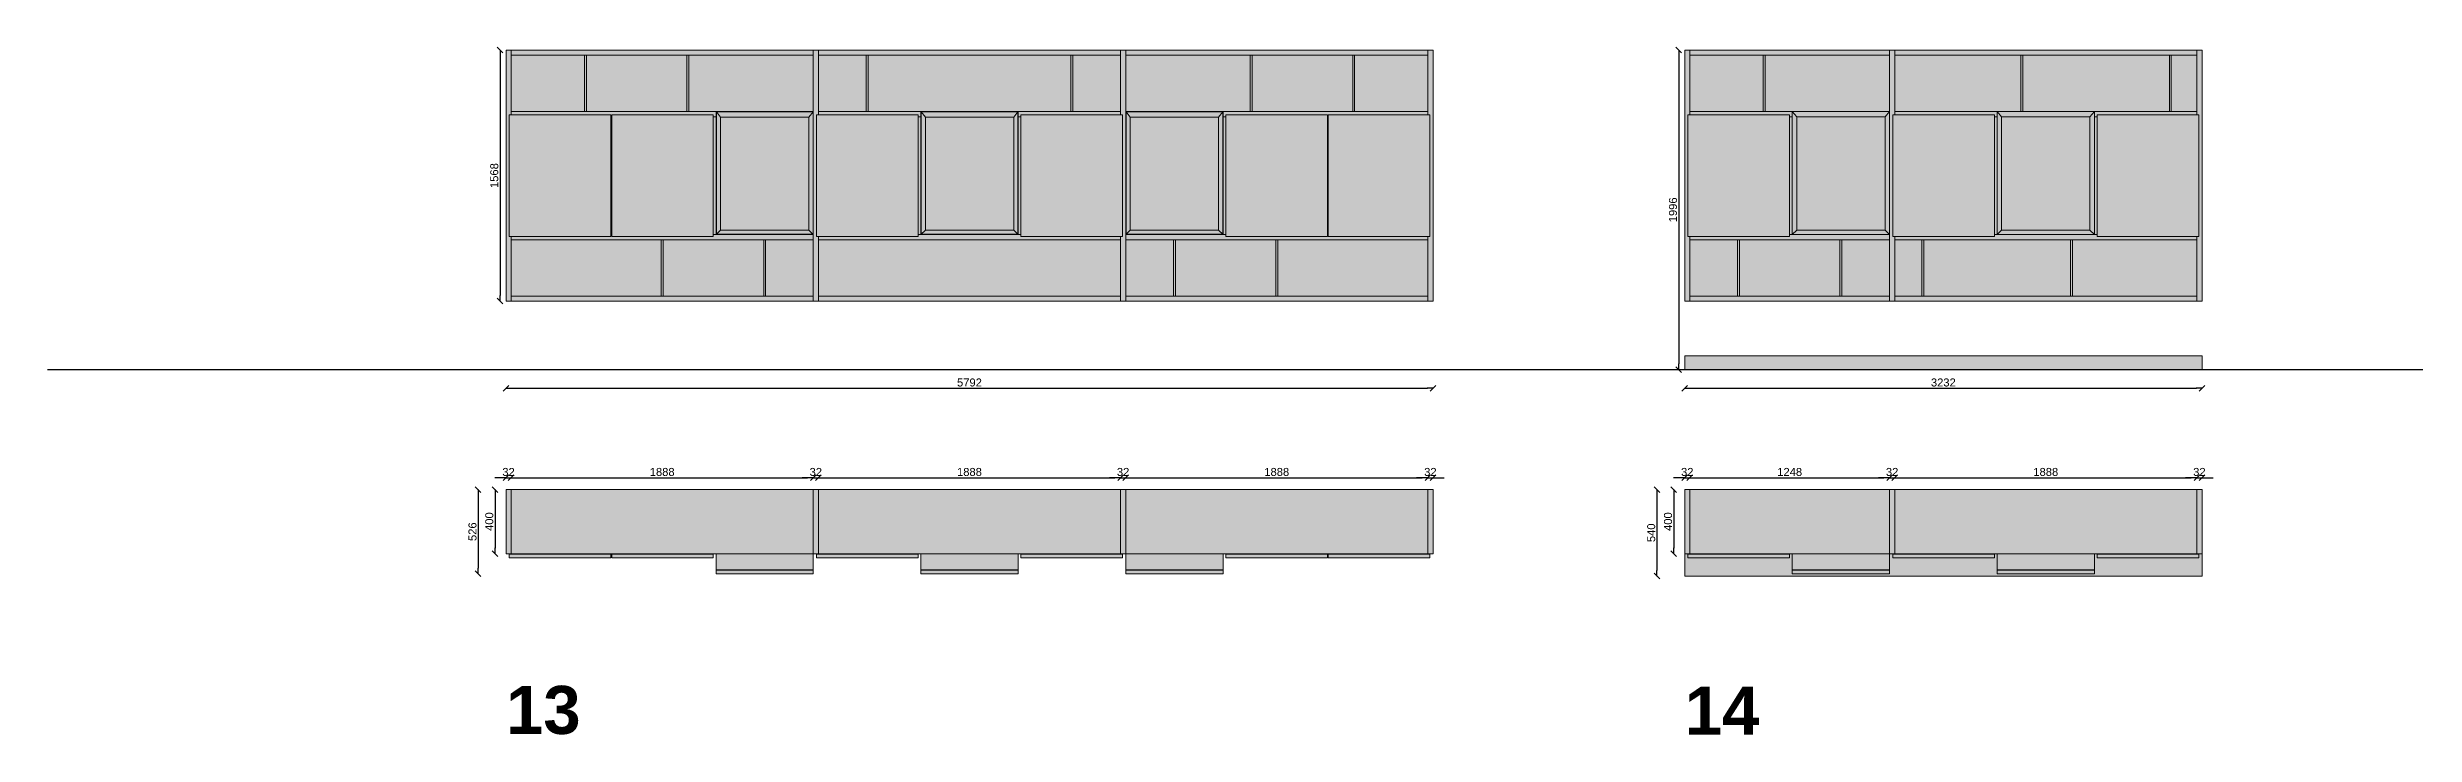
# Model space of a CAD drawing. Header units: inches. Extents: x -2150 to 187520, y -61540 to -22885.
# Drawn here: x -2150 to 12642, y -50760 to -46466 of the extents above; entities that cross this region are included whole.
import ezdxf

# ---------------------------------------------------------------- set-up
doc = ezdxf.new("R2010")
doc.units = ezdxf.units.IN
doc.header["$MEASUREMENT"] = 0
doc.layers.add('Linee arredi', color=3, linetype='Continuous', lineweight=20)
doc.layers.add('Retino arredi', color=7, linetype='Continuous', lineweight=0)
doc.layers.add('Quote', color=5, linetype='Continuous')
doc.styles.add('Arial', font='Arial.ttf')
doc.styles.add('Arial (bold)', font='Arial Bold.ttf')
doc.dimstyles.new('M&C_quote arredo', dxfattribs={"dimtxt": 50, "dimasz": 35.34668, "dimexe": 0, "dimexo": 0, "dimgap": 10, "dimtad": 1, "dimdec": 0, "dimtxsty": 'Arial', "dimblk": 'VW_SLASH', "dimcen": 0, "dimse1": 1, "dimse2": 1, "dimazin": 0, "dimtfac": 1, "dimtdec": 0, "dimtix": 1, "dimtmove": 0, "dimatfit": 0, "dimldrblk": 'VW_SLASH', "dimfxl": 0, "dimfxlon": 1, "dimfrac": 2, "dimtolj": 1, "dimarcsym": 0})

# ---------------------------------------------------------------- blocks, each defined once
blk = doc.blocks.new('VW_SLASH')
at = {"color": 0, "linetype": 'ByBlock', "lineweight": -2, "transparency": 16777216}
blk.add_line((0, 0), (-1, 0), dxfattribs=at)
at = {"color": 0, "linetype": 'Continuous', "lineweight": -2, "transparency": 16777216, "flags": 128}
blk.add_lwpolyline([(0.5, 0.5), (-0.5, -0.5)], dxfattribs=at)
blk = doc.blocks.new('*D72')
at = {"layer": 'Defpoints', "color": 0, "transparency": 16777216}
for p in [(716, -49229), (648, -49629), (716, -49629)]:
    blk.add_point(p, dxfattribs=at)
at = {"layer": 'Quote', "color": 0, "lineweight": -2, "transparency": 16777216}
blk.add_line((648, -49265), (648, -49594), dxfattribs=at)
at = {"layer": 'Quote', "color": 0, "lineweight": -2, "transparency": 16777216, "xscale": 35.3466796875, "yscale": 35.3466796875, "zscale": 35.3466796875}
for p, rotation in [((648, -49229), 90), ((648, -49629), 270)]:
    blk.add_blockref('VW_SLASH', p, dxfattribs=dict(at, rotation=rotation))
at = {"layer": 'Quote', "color": 0, "transparency": 16777216, "insert": (612, -49429), "char_height": 50, "attachment_point": 5, "rotation": 90, "style": 'Arial'}
blk.add_mtext('\\A1;400', dxfattribs=at)
blk = doc.blocks.new('*D73')
at = {"layer": 'Defpoints', "color": 0, "transparency": 16777216}
for p in [(716, -49229), (542, -49755), (2028, -49755)]:
    blk.add_point(p, dxfattribs=at)
at = {"layer": 'Quote', "color": 0, "lineweight": -2, "transparency": 16777216}
blk.add_line((542, -49265), (542, -49720), dxfattribs=at)
at = {"layer": 'Quote', "color": 0, "lineweight": -2, "transparency": 16777216, "xscale": 35.3466796875, "yscale": 35.3466796875, "zscale": 35.3466796875}
for p, rotation in [((542, -49229), 90), ((542, -49755), 270)]:
    blk.add_blockref('VW_SLASH', p, dxfattribs=dict(at, rotation=rotation))
at = {"layer": 'Quote', "color": 0, "transparency": 16777216, "insert": (507, -49492), "char_height": 50, "attachment_point": 5, "rotation": 90, "style": 'Arial'}
blk.add_mtext('\\A1;526', dxfattribs=at)
blk = doc.blocks.new('*D74')
at = {"layer": 'Defpoints', "color": 0, "transparency": 16777216}
for p in [(716, -49229), (748, -49155), (748, -49229)]:
    blk.add_point(p, dxfattribs=at)
at = {"layer": 'Quote', "color": 0, "lineweight": -2, "transparency": 16777216}
for p, q in [((681, -49155), (646, -49155)), ((716, -49155), (748, -49155)), ((784, -49155), (819, -49155))]:
    blk.add_line(p, q, dxfattribs=at)
at = {"layer": 'Quote', "color": 0, "lineweight": -2, "transparency": 16777216, "xscale": 35.3466796875, "yscale": 35.3466796875, "zscale": 35.3466796875}
blk.add_blockref('VW_SLASH', (716, -49155), dxfattribs=at)
at = {"layer": 'Quote', "color": 0, "lineweight": -2, "transparency": 16777216, "xscale": 35.3466796875, "yscale": 35.3466796875, "zscale": 35.3466796875, "rotation": 180}
blk.add_blockref('VW_SLASH', (748, -49155), dxfattribs=at)
at = {"layer": 'Quote', "color": 0, "transparency": 16777216, "insert": (732, -49119), "char_height": 50, "attachment_point": 5, "style": 'Arial'}
blk.add_mtext('\\A1;32', dxfattribs=at)
blk = doc.blocks.new('*D75')
at = {"layer": 'Defpoints', "color": 0, "transparency": 16777216}
for p in [(748, -49229), (2636, -49155), (2636, -49229)]:
    blk.add_point(p, dxfattribs=at)
at = {"layer": 'Quote', "color": 0, "lineweight": -2, "transparency": 16777216}
blk.add_line((784, -49155), (2601, -49155), dxfattribs=at)
at = {"layer": 'Quote', "color": 0, "lineweight": -2, "transparency": 16777216, "xscale": 35.3466796875, "yscale": 35.3466796875, "zscale": 35.3466796875, "rotation": 180}
blk.add_blockref('VW_SLASH', (748, -49155), dxfattribs=at)
at = {"layer": 'Quote', "color": 0, "lineweight": -2, "transparency": 16777216, "xscale": 35.3466796875, "yscale": 35.3466796875, "zscale": 35.3466796875}
blk.add_blockref('VW_SLASH', (2636, -49155), dxfattribs=at)
at = {"layer": 'Quote', "color": 0, "transparency": 16777216, "insert": (1692, -49119), "char_height": 50, "attachment_point": 5, "style": 'Arial'}
blk.add_mtext('\\A1;1888', dxfattribs=at)
blk = doc.blocks.new('*D76')
at = {"layer": 'Defpoints', "color": 0, "transparency": 16777216}
for p in [(716, -46483), (679, -48051), (716, -48051)]:
    blk.add_point(p, dxfattribs=at)
at = {"layer": 'Quote', "color": 0, "lineweight": -2, "transparency": 16777216}
blk.add_line((679, -46519), (679, -48016), dxfattribs=at)
at = {"layer": 'Quote', "color": 0, "lineweight": -2, "transparency": 16777216, "xscale": 35.3466796875, "yscale": 35.3466796875, "zscale": 35.3466796875}
for p, rotation in [((679, -46483), 90), ((679, -48051), 270)]:
    blk.add_blockref('VW_SLASH', p, dxfattribs=dict(at, rotation=rotation))
at = {"layer": 'Quote', "color": 0, "transparency": 16777216, "insert": (643, -47267), "char_height": 50, "attachment_point": 5, "rotation": 90, "style": 'Arial'}
blk.add_mtext('\\A1;1568', dxfattribs=at)
blk = doc.blocks.new('*D77')
at = {"layer": 'Defpoints', "color": 0, "transparency": 16777216}
for p in [(6508, -48051), (716, -48479), (6508, -48596)]:
    blk.add_point(p, dxfattribs=at)
at = {"layer": 'Quote', "color": 0, "lineweight": -2, "transparency": 16777216}
blk.add_line((752, -48596), (6473, -48596), dxfattribs=at)
at = {"layer": 'Quote', "color": 0, "lineweight": -2, "transparency": 16777216, "xscale": 35.3466796875, "yscale": 35.3466796875, "zscale": 35.3466796875, "rotation": 180}
blk.add_blockref('VW_SLASH', (716, -48596), dxfattribs=at)
at = {"layer": 'Quote', "color": 0, "lineweight": -2, "transparency": 16777216, "xscale": 35.3466796875, "yscale": 35.3466796875, "zscale": 35.3466796875}
blk.add_blockref('VW_SLASH', (6508, -48596), dxfattribs=at)
at = {"layer": 'Quote', "color": 0, "transparency": 16777216, "insert": (3612, -48560), "char_height": 50, "attachment_point": 5, "style": 'Arial'}
blk.add_mtext('\\A1;5792', dxfattribs=at)
blk = doc.blocks.new('*D78')
at = {"layer": 'Defpoints', "color": 0, "transparency": 16777216}
for p in [(2636, -49229), (2668, -49155), (2668, -49229)]:
    blk.add_point(p, dxfattribs=at)
at = {"layer": 'Quote', "color": 0, "lineweight": -2, "transparency": 16777216}
for p, q in [((2601, -49155), (2566, -49155)), ((2636, -49155), (2668, -49155)), ((2704, -49155), (2739, -49155))]:
    blk.add_line(p, q, dxfattribs=at)
at = {"layer": 'Quote', "color": 0, "lineweight": -2, "transparency": 16777216, "xscale": 35.3466796875, "yscale": 35.3466796875, "zscale": 35.3466796875}
blk.add_blockref('VW_SLASH', (2636, -49155), dxfattribs=at)
at = {"layer": 'Quote', "color": 0, "lineweight": -2, "transparency": 16777216, "xscale": 35.3466796875, "yscale": 35.3466796875, "zscale": 35.3466796875, "rotation": 180}
blk.add_blockref('VW_SLASH', (2668, -49155), dxfattribs=at)
at = {"layer": 'Quote', "color": 0, "transparency": 16777216, "insert": (2652, -49119), "char_height": 50, "attachment_point": 5, "style": 'Arial'}
blk.add_mtext('\\A1;32', dxfattribs=at)
blk = doc.blocks.new('*D79')
at = {"layer": 'Defpoints', "color": 0, "transparency": 16777216}
for p in [(2668, -49229), (4556, -49155), (4556, -49229)]:
    blk.add_point(p, dxfattribs=at)
at = {"layer": 'Quote', "color": 0, "lineweight": -2, "transparency": 16777216}
blk.add_line((2704, -49155), (4521, -49155), dxfattribs=at)
at = {"layer": 'Quote', "color": 0, "lineweight": -2, "transparency": 16777216, "xscale": 35.3466796875, "yscale": 35.3466796875, "zscale": 35.3466796875, "rotation": 180}
blk.add_blockref('VW_SLASH', (2668, -49155), dxfattribs=at)
at = {"layer": 'Quote', "color": 0, "lineweight": -2, "transparency": 16777216, "xscale": 35.3466796875, "yscale": 35.3466796875, "zscale": 35.3466796875}
blk.add_blockref('VW_SLASH', (4556, -49155), dxfattribs=at)
at = {"layer": 'Quote', "color": 0, "transparency": 16777216, "insert": (3612, -49119), "char_height": 50, "attachment_point": 5, "style": 'Arial'}
blk.add_mtext('\\A1;1888', dxfattribs=at)
blk = doc.blocks.new('*D80')
at = {"layer": 'Defpoints', "color": 0, "transparency": 16777216}
for p in [(4556, -49229), (4588, -49155), (4588, -49229)]:
    blk.add_point(p, dxfattribs=at)
at = {"layer": 'Quote', "color": 0, "lineweight": -2, "transparency": 16777216}
for p, q in [((4521, -49155), (4486, -49155)), ((4556, -49155), (4588, -49155)), ((4624, -49155), (4659, -49155))]:
    blk.add_line(p, q, dxfattribs=at)
at = {"layer": 'Quote', "color": 0, "lineweight": -2, "transparency": 16777216, "xscale": 35.3466796875, "yscale": 35.3466796875, "zscale": 35.3466796875}
blk.add_blockref('VW_SLASH', (4556, -49155), dxfattribs=at)
at = {"layer": 'Quote', "color": 0, "lineweight": -2, "transparency": 16777216, "xscale": 35.3466796875, "yscale": 35.3466796875, "zscale": 35.3466796875, "rotation": 180}
blk.add_blockref('VW_SLASH', (4588, -49155), dxfattribs=at)
at = {"layer": 'Quote', "color": 0, "transparency": 16777216, "insert": (4572, -49119), "char_height": 50, "attachment_point": 5, "style": 'Arial'}
blk.add_mtext('\\A1;32', dxfattribs=at)
blk = doc.blocks.new('*D81')
at = {"layer": 'Defpoints', "color": 0, "transparency": 16777216}
for p in [(4588, -49229), (6476, -49155), (6476, -49229)]:
    blk.add_point(p, dxfattribs=at)
at = {"layer": 'Quote', "color": 0, "lineweight": -2, "transparency": 16777216}
blk.add_line((4624, -49155), (6441, -49155), dxfattribs=at)
at = {"layer": 'Quote', "color": 0, "lineweight": -2, "transparency": 16777216, "xscale": 35.3466796875, "yscale": 35.3466796875, "zscale": 35.3466796875, "rotation": 180}
blk.add_blockref('VW_SLASH', (4588, -49155), dxfattribs=at)
at = {"layer": 'Quote', "color": 0, "lineweight": -2, "transparency": 16777216, "xscale": 35.3466796875, "yscale": 35.3466796875, "zscale": 35.3466796875}
blk.add_blockref('VW_SLASH', (6476, -49155), dxfattribs=at)
at = {"layer": 'Quote', "color": 0, "transparency": 16777216, "insert": (5532, -49119), "char_height": 50, "attachment_point": 5, "style": 'Arial'}
blk.add_mtext('\\A1;1888', dxfattribs=at)
blk = doc.blocks.new('*D82')
at = {"layer": 'Defpoints', "color": 0, "transparency": 16777216}
for p in [(6476, -49229), (6508, -49155), (6508, -49229)]:
    blk.add_point(p, dxfattribs=at)
at = {"layer": 'Quote', "color": 0, "lineweight": -2, "transparency": 16777216}
for p, q in [((6441, -49155), (6406, -49155)), ((6476, -49155), (6508, -49155)), ((6544, -49155), (6579, -49155))]:
    blk.add_line(p, q, dxfattribs=at)
at = {"layer": 'Quote', "color": 0, "lineweight": -2, "transparency": 16777216, "xscale": 35.3466796875, "yscale": 35.3466796875, "zscale": 35.3466796875}
blk.add_blockref('VW_SLASH', (6476, -49155), dxfattribs=at)
at = {"layer": 'Quote', "color": 0, "lineweight": -2, "transparency": 16777216, "xscale": 35.3466796875, "yscale": 35.3466796875, "zscale": 35.3466796875, "rotation": 180}
blk.add_blockref('VW_SLASH', (6508, -49155), dxfattribs=at)
at = {"layer": 'Quote', "color": 0, "transparency": 16777216, "insert": (6492, -49119), "char_height": 50, "attachment_point": 5, "style": 'Arial'}
blk.add_mtext('\\A1;32', dxfattribs=at)
blk = doc.blocks.new('*D83')
at = {"layer": 'Defpoints', "color": 0, "transparency": 16777216}
for p in [(8081, -46483), (8044, -48479), (8081, -48479)]:
    blk.add_point(p, dxfattribs=at)
at = {"layer": 'Quote', "color": 0, "lineweight": -2, "transparency": 16777216}
blk.add_line((8044, -46519), (8044, -48444), dxfattribs=at)
at = {"layer": 'Quote', "color": 0, "lineweight": -2, "transparency": 16777216, "xscale": 35.3466796875, "yscale": 35.3466796875, "zscale": 35.3466796875}
for p, rotation in [((8044, -46483), 90), ((8044, -48479), 270)]:
    blk.add_blockref('VW_SLASH', p, dxfattribs=dict(at, rotation=rotation))
at = {"layer": 'Quote', "color": 0, "transparency": 16777216, "insert": (8008, -47481), "char_height": 50, "attachment_point": 5, "rotation": 90, "style": 'Arial'}
blk.add_mtext('\\A1;1996', dxfattribs=at)
blk = doc.blocks.new('*D84')
at = {"layer": 'Defpoints', "color": 0, "transparency": 16777216}
for p in [(8081, -48479), (11313, -48479), (11313, -48596)]:
    blk.add_point(p, dxfattribs=at)
at = {"layer": 'Quote', "color": 0, "lineweight": -2, "transparency": 16777216}
blk.add_line((8117, -48596), (11278, -48596), dxfattribs=at)
at = {"layer": 'Quote', "color": 0, "lineweight": -2, "transparency": 16777216, "xscale": 35.3466796875, "yscale": 35.3466796875, "zscale": 35.3466796875, "rotation": 180}
blk.add_blockref('VW_SLASH', (8081, -48596), dxfattribs=at)
at = {"layer": 'Quote', "color": 0, "lineweight": -2, "transparency": 16777216, "xscale": 35.3466796875, "yscale": 35.3466796875, "zscale": 35.3466796875}
blk.add_blockref('VW_SLASH', (11313, -48596), dxfattribs=at)
at = {"layer": 'Quote', "color": 0, "transparency": 16777216, "insert": (9697, -48560), "char_height": 50, "attachment_point": 5, "style": 'Arial'}
blk.add_mtext('\\A1;3232', dxfattribs=at)
blk = doc.blocks.new('*D85')
at = {"layer": 'Defpoints', "color": 0, "transparency": 16777216}
for p in [(8081, -49229), (8013, -49629), (8081, -49629)]:
    blk.add_point(p, dxfattribs=at)
at = {"layer": 'Quote', "color": 0, "lineweight": -2, "transparency": 16777216}
blk.add_line((8013, -49265), (8013, -49594), dxfattribs=at)
at = {"layer": 'Quote', "color": 0, "lineweight": -2, "transparency": 16777216, "xscale": 35.3466796875, "yscale": 35.3466796875, "zscale": 35.3466796875}
for p, rotation in [((8013, -49229), 90), ((8013, -49629), 270)]:
    blk.add_blockref('VW_SLASH', p, dxfattribs=dict(at, rotation=rotation))
at = {"layer": 'Quote', "color": 0, "transparency": 16777216, "insert": (7977, -49429), "char_height": 50, "attachment_point": 5, "rotation": 90, "style": 'Arial'}
blk.add_mtext('\\A1;400', dxfattribs=at)
blk = doc.blocks.new('*D86')
at = {"layer": 'Defpoints', "color": 0, "transparency": 16777216}
for p in [(8081, -49229), (7907, -49769), (8081, -49769)]:
    blk.add_point(p, dxfattribs=at)
at = {"layer": 'Quote', "color": 0, "lineweight": -2, "transparency": 16777216}
blk.add_line((7907, -49265), (7907, -49734), dxfattribs=at)
at = {"layer": 'Quote', "color": 0, "lineweight": -2, "transparency": 16777216, "xscale": 35.3466796875, "yscale": 35.3466796875, "zscale": 35.3466796875}
for p, rotation in [((7907, -49229), 90), ((7907, -49769), 270)]:
    blk.add_blockref('VW_SLASH', p, dxfattribs=dict(at, rotation=rotation))
at = {"layer": 'Quote', "color": 0, "transparency": 16777216, "insert": (7872, -49499), "char_height": 50, "attachment_point": 5, "rotation": 90, "style": 'Arial'}
blk.add_mtext('\\A1;540', dxfattribs=at)
blk = doc.blocks.new('*D87')
at = {"layer": 'Defpoints', "color": 0, "transparency": 16777216}
for p in [(8081, -49229), (8113, -49155), (8113, -49229)]:
    blk.add_point(p, dxfattribs=at)
at = {"layer": 'Quote', "color": 0, "lineweight": -2, "transparency": 16777216}
for p, q in [((8046, -49155), (8011, -49155)), ((8081, -49155), (8113, -49155)), ((8149, -49155), (8184, -49155))]:
    blk.add_line(p, q, dxfattribs=at)
at = {"layer": 'Quote', "color": 0, "lineweight": -2, "transparency": 16777216, "xscale": 35.3466796875, "yscale": 35.3466796875, "zscale": 35.3466796875}
blk.add_blockref('VW_SLASH', (8081, -49155), dxfattribs=at)
at = {"layer": 'Quote', "color": 0, "lineweight": -2, "transparency": 16777216, "xscale": 35.3466796875, "yscale": 35.3466796875, "zscale": 35.3466796875, "rotation": 180}
blk.add_blockref('VW_SLASH', (8113, -49155), dxfattribs=at)
at = {"layer": 'Quote', "color": 0, "transparency": 16777216, "insert": (8097, -49119), "char_height": 50, "attachment_point": 5, "style": 'Arial'}
blk.add_mtext('\\A1;32', dxfattribs=at)
blk = doc.blocks.new('*D88')
at = {"layer": 'Defpoints', "color": 0, "transparency": 16777216}
for p in [(8113, -49229), (9361, -49155), (9361, -49229)]:
    blk.add_point(p, dxfattribs=at)
at = {"layer": 'Quote', "color": 0, "lineweight": -2, "transparency": 16777216}
blk.add_line((8149, -49155), (9326, -49155), dxfattribs=at)
at = {"layer": 'Quote', "color": 0, "lineweight": -2, "transparency": 16777216, "xscale": 35.3466796875, "yscale": 35.3466796875, "zscale": 35.3466796875, "rotation": 180}
blk.add_blockref('VW_SLASH', (8113, -49155), dxfattribs=at)
at = {"layer": 'Quote', "color": 0, "lineweight": -2, "transparency": 16777216, "xscale": 35.3466796875, "yscale": 35.3466796875, "zscale": 35.3466796875}
blk.add_blockref('VW_SLASH', (9361, -49155), dxfattribs=at)
at = {"layer": 'Quote', "color": 0, "transparency": 16777216, "insert": (8737, -49119), "char_height": 50, "attachment_point": 5, "style": 'Arial'}
blk.add_mtext('\\A1;1248', dxfattribs=at)
blk = doc.blocks.new('*D89')
at = {"layer": 'Defpoints', "color": 0, "transparency": 16777216}
for p in [(9361, -49229), (9393, -49155), (9393, -49229)]:
    blk.add_point(p, dxfattribs=at)
at = {"layer": 'Quote', "color": 0, "lineweight": -2, "transparency": 16777216}
for p, q in [((9326, -49155), (9291, -49155)), ((9361, -49155), (9393, -49155)), ((9429, -49155), (9464, -49155))]:
    blk.add_line(p, q, dxfattribs=at)
at = {"layer": 'Quote', "color": 0, "lineweight": -2, "transparency": 16777216, "xscale": 35.3466796875, "yscale": 35.3466796875, "zscale": 35.3466796875}
blk.add_blockref('VW_SLASH', (9361, -49155), dxfattribs=at)
at = {"layer": 'Quote', "color": 0, "lineweight": -2, "transparency": 16777216, "xscale": 35.3466796875, "yscale": 35.3466796875, "zscale": 35.3466796875, "rotation": 180}
blk.add_blockref('VW_SLASH', (9393, -49155), dxfattribs=at)
at = {"layer": 'Quote', "color": 0, "transparency": 16777216, "insert": (9377, -49119), "char_height": 50, "attachment_point": 5, "style": 'Arial'}
blk.add_mtext('\\A1;32', dxfattribs=at)
blk = doc.blocks.new('*D90')
at = {"layer": 'Defpoints', "color": 0, "transparency": 16777216}
for p in [(9393, -49229), (11281, -49155), (11281, -49229)]:
    blk.add_point(p, dxfattribs=at)
at = {"layer": 'Quote', "color": 0, "lineweight": -2, "transparency": 16777216}
blk.add_line((9429, -49155), (11246, -49155), dxfattribs=at)
at = {"layer": 'Quote', "color": 0, "lineweight": -2, "transparency": 16777216, "xscale": 35.3466796875, "yscale": 35.3466796875, "zscale": 35.3466796875, "rotation": 180}
blk.add_blockref('VW_SLASH', (9393, -49155), dxfattribs=at)
at = {"layer": 'Quote', "color": 0, "lineweight": -2, "transparency": 16777216, "xscale": 35.3466796875, "yscale": 35.3466796875, "zscale": 35.3466796875}
blk.add_blockref('VW_SLASH', (11281, -49155), dxfattribs=at)
at = {"layer": 'Quote', "color": 0, "transparency": 16777216, "insert": (10337, -49119), "char_height": 50, "attachment_point": 5, "style": 'Arial'}
blk.add_mtext('\\A1;1888', dxfattribs=at)
blk = doc.blocks.new('*D91')
at = {"layer": 'Defpoints', "color": 0, "transparency": 16777216}
for p in [(11281, -49229), (11313, -49155), (11313, -49229)]:
    blk.add_point(p, dxfattribs=at)
at = {"layer": 'Quote', "color": 0, "lineweight": -2, "transparency": 16777216}
for p, q in [((11246, -49155), (11211, -49155)), ((11281, -49155), (11313, -49155)), ((11349, -49155), (11384, -49155))]:
    blk.add_line(p, q, dxfattribs=at)
at = {"layer": 'Quote', "color": 0, "lineweight": -2, "transparency": 16777216, "xscale": 35.3466796875, "yscale": 35.3466796875, "zscale": 35.3466796875}
blk.add_blockref('VW_SLASH', (11281, -49155), dxfattribs=at)
at = {"layer": 'Quote', "color": 0, "lineweight": -2, "transparency": 16777216, "xscale": 35.3466796875, "yscale": 35.3466796875, "zscale": 35.3466796875, "rotation": 180}
blk.add_blockref('VW_SLASH', (11313, -49155), dxfattribs=at)
at = {"layer": 'Quote', "color": 0, "transparency": 16777216, "insert": (11297, -49119), "char_height": 50, "attachment_point": 5, "style": 'Arial'}
blk.add_mtext('\\A1;32', dxfattribs=at)

msp = doc.modelspace()

# ---------------------------------------------------------------- hatches: boundary and pattern name
at = {"layer": 'Retino arredi'}
h = msp.add_hatch(color=256, dxfattribs=at)
h.dxf.hatch_style = 1
h.paths.add_polyline_path([(2636.4, -48019.4), (748.4, -48019.4), (748.4, -47667.4), (2636.4, -47667.4)], flags=16)
h.paths.add_polyline_path([(4556.4, -47667.4), (2668.4, -47667.4), (2668.4, -48019.4), (4556.4, -48019.4)], flags=16)
h.paths.add_polyline_path([(6476.4, -48019.4), (4588.4, -48019.4), (4588.4, -47667.4), (6476.4, -47667.4)], flags=16)
h.paths.add_polyline_path([(4588.4, -46515.4), (6476.4, -46515.4), (6476.4, -46867.4), (4588.4, -46867.4)], flags=16)
h.paths.add_polyline_path([(2668.4, -46515.4), (4556.4, -46515.4), (4556.4, -46867.4), (2668.4, -46867.4)], flags=16)
h.paths.add_polyline_path([(748.4, -46867.4), (2636.4, -46867.4), (2636.4, -46515.4), (748.4, -46515.4)], flags=16)
h.paths.add_polyline_path([(5853.4, -46887.9), (6488.4, -46887.9), (6488.4, -47646.9), (5853.4, -47646.9)], flags=16)
h.paths.add_polyline_path([(5213.4, -47646.9), (5848.4, -47646.9), (5848.4, -46887.9), (5213.4, -46887.9)], flags=16)
h.paths.add_polyline_path([(4588.4, -46867.4), (5196.4, -46867.4), (5196.4, -47635.4), (4588.4, -47635.4)], flags=16)
h.paths.add_polyline_path([(3933.4, -47646.9), (4568.4, -47646.9), (4568.4, -46887.9), (3933.4, -46887.9)], flags=16)
h.paths.add_polyline_path([(3308.4, -46867.4), (3916.4, -46867.4), (3916.4, -47635.4), (3308.4, -47635.4)], flags=16)
h.paths.add_polyline_path([(2656.4, -47646.9), (3291.4, -47646.9), (3291.4, -46887.9), (2656.4, -46887.9)], flags=16)
h.paths.add_polyline_path([(2028.4, -46867.4), (2636.4, -46867.4), (2636.4, -47635.4), (2028.4, -47635.4)], flags=16)
h.paths.add_polyline_path([(1376.4, -47646.9), (2011.4, -47646.9), (2011.4, -46887.9), (1376.4, -46887.9)], flags=16)
h.paths.add_polyline_path([(736.4, -46887.9), (1371.4, -46887.9), (1371.4, -47646.9), (736.4, -47646.9)], flags=16)
h.paths.add_polyline_path([(716.4, -46483.4), (6508.4, -46483.4), (6508.4, -48051.4), (716.4, -48051.4)])
h = msp.add_hatch(color=254, dxfattribs=at)
h.dxf.hatch_style = 1
h.paths.add_polyline_path([(4588.4, -46515.4), (6476.4, -46515.4), (6476.4, -46867.4), (4588.4, -46867.4)])
h.paths.add_polyline_path([(2668.4, -46515.4), (4556.4, -46515.4), (4556.4, -46867.4), (2668.4, -46867.4)])
h.paths.add_polyline_path([(748.4, -46867.4), (2636.4, -46867.4), (2636.4, -46515.4), (748.4, -46515.4)])
h.paths.add_polyline_path([(2636.4, -48019.4), (748.4, -48019.4), (748.4, -47667.4), (2636.4, -47667.4)])
h.paths.add_polyline_path([(4556.4, -47667.4), (2668.4, -47667.4), (2668.4, -48019.4), (4556.4, -48019.4)])
h.paths.add_polyline_path([(6476.4, -48019.4), (4588.4, -48019.4), (4588.4, -47667.4), (6476.4, -47667.4)])
h = msp.add_hatch(color=256, dxfattribs=at)
h.dxf.hatch_style = 1
h.paths.add_polyline_path([(10658.3, -46887.9), (11293.3, -46887.9), (11293.3, -47646.9), (10658.3, -47646.9)], flags=16)
h.paths.add_polyline_path([(10033.3, -47635.4), (10641.3, -47635.4), (10641.3, -46867.4), (10033.3, -46867.4)], flags=16)
h.paths.add_polyline_path([(9381.3, -46887.9), (10016.3, -46887.9), (10016.3, -47646.9), (9381.3, -47646.9)], flags=16)
h.paths.add_polyline_path([(8753.3, -47635.4), (9361.3, -47635.4), (9361.3, -46867.4), (8753.3, -46867.4)], flags=16)
h.paths.add_polyline_path([(8101.3, -46887.9), (8736.3, -46887.9), (8736.3, -47646.9), (8101.3, -47646.9)], flags=16)
h.paths.add_polyline_path([(9361.3, -46515.4), (8113.3, -46515.4), (8113.3, -46867.4), (9361.3, -46867.4)], flags=16)
h.paths.add_polyline_path([(11281.3, -46867.4), (9393.3, -46867.4), (9393.3, -46515.4), (11281.3, -46515.4)], flags=16)
h.paths.add_polyline_path([(9393.3, -47667.4), (11281.3, -47667.4), (11281.3, -48019.4), (9393.3, -48019.4)], flags=16)
h.paths.add_polyline_path([(8113.3, -48019.4), (9361.3, -48019.4), (9361.3, -47667.4), (8113.3, -47667.4)], flags=16)
h.paths.add_polyline_path([(8081.4, -46483.4), (11313.3, -46483.4), (11313.3, -48051.4), (8081.4, -48051.4)])
h = msp.add_hatch(color=254, dxfattribs=at)
h.dxf.hatch_style = 1
h.paths.add_polyline_path([(9361.3, -46515.4), (8113.3, -46515.4), (8113.3, -46867.4), (9361.3, -46867.4)])
h.paths.add_polyline_path([(11281.3, -46867.4), (9393.3, -46867.4), (9393.3, -46515.4), (11281.3, -46515.4)])
h.paths.add_polyline_path([(9393.3, -47667.4), (11281.3, -47667.4), (11281.3, -48019.4), (9393.3, -48019.4)])
h.paths.add_polyline_path([(8113.3, -48019.4), (9361.3, -48019.4), (9361.3, -47667.4), (8113.3, -47667.4)])
h = msp.add_hatch(color=252, dxfattribs=at)
h.dxf.hatch_style = 1
h.paths.add_polyline_path([(1376.4, -47646.9), (2011.4, -47646.9), (2011.4, -46887.9), (1376.4, -46887.9)])
h.paths.add_polyline_path([(736.4, -46887.9), (1371.4, -46887.9), (1371.4, -47646.9), (736.4, -47646.9)])
h.paths.add_polyline_path([(2656.4, -47646.9), (3291.4, -47646.9), (3291.4, -46887.9), (2656.4, -46887.9)])
h.paths.add_polyline_path([(3933.4, -47646.9), (4568.4, -47646.9), (4568.4, -46887.9), (3933.4, -46887.9)])
h.paths.add_polyline_path([(5853.4, -46887.9), (6488.4, -46887.9), (6488.4, -47646.9), (5853.4, -47646.9)])
h.paths.add_polyline_path([(5213.4, -47646.9), (5848.4, -47646.9), (5848.4, -46887.9), (5213.4, -46887.9)])
h = msp.add_hatch(color=253, dxfattribs=at)
h.dxf.hatch_style = 1
h.paths.add_polyline_path([(2028.4, -46867.4), (2636.4, -46867.4), (2636.4, -47635.4), (2028.4, -47635.4)])
h.paths.add_polyline_path([(3308.4, -46867.4), (3916.4, -46867.4), (3916.4, -47635.4), (3308.4, -47635.4)])
h.paths.add_polyline_path([(4588.4, -46867.4), (5196.4, -46867.4), (5196.4, -47635.4), (4588.4, -47635.4)])
h = msp.add_hatch(color=252, dxfattribs=at)
h.dxf.hatch_style = 1
h.paths.add_polyline_path([(10658.3, -46887.9), (11293.3, -46887.9), (11293.3, -47646.9), (10658.3, -47646.9)])
h.paths.add_polyline_path([(9381.3, -46887.9), (10016.3, -46887.9), (10016.3, -47646.9), (9381.3, -47646.9)])
h.paths.add_polyline_path([(8101.3, -46887.9), (8736.3, -46887.9), (8736.3, -47646.9), (8101.3, -47646.9)])
h = msp.add_hatch(color=253, dxfattribs=at)
h.dxf.hatch_style = 1
h.paths.add_polyline_path([(8753.3, -47635.4), (9361.3, -47635.4), (9361.3, -46867.4), (8753.3, -46867.4)])
h.paths.add_polyline_path([(10033.3, -47635.4), (10641.3, -47635.4), (10641.3, -46867.4), (10033.3, -46867.4)])
h = msp.add_hatch(color=252, dxfattribs=at)
h.dxf.hatch_style = 1
h.paths.add_polyline_path([(11313.3, -48392.4), (8081.3, -48392.4), (8081.3, -48479.4), (11313.3, -48479.4)])
h = msp.add_hatch(color=256, dxfattribs=at)
h.dxf.hatch_style = 1
h.paths.add_polyline_path([(6508.4, -49229.4), (716.4, -49229.4), (716.4, -49629.4), (6508.4, -49629.4)])
h = msp.add_hatch(color=256, dxfattribs=at)
h.dxf.hatch_style = 1
h.paths.add_polyline_path([(11313.3, -49229.4), (8081.3, -49229.4), (8081.3, -49629.4), (11313.3, -49629.4)])
h = msp.add_hatch(color=252, dxfattribs=at)
h.dxf.hatch_style = 1
h.paths.add_polyline_path([(1376.4, -49633.4), (2011.4, -49633.4), (2011.4, -49655.4), (1376.4, -49655.4)])
h.paths.add_polyline_path([(736.4, -49655.4), (1371.4, -49655.4), (1371.4, -49633.4), (736.4, -49633.4)])
h.paths.add_polyline_path([(2656.4, -49655.4), (3291.4, -49655.4), (3291.4, -49633.4), (2656.4, -49633.4)])
h.paths.add_polyline_path([(3933.4, -49655.4), (4568.4, -49655.4), (4568.4, -49633.4), (3933.4, -49633.4)])
h.paths.add_polyline_path([(5853.4, -49633.4), (6488.4, -49633.4), (6488.4, -49655.4), (5853.4, -49655.4)])
h.paths.add_polyline_path([(5213.4, -49655.4), (5848.4, -49655.4), (5848.4, -49633.4), (5213.4, -49633.4)])
h = msp.add_hatch(color=253, dxfattribs=at)
h.dxf.hatch_style = 1
h.paths.add_polyline_path([(4588.4, -49629.4), (5196.4, -49629.4), (5196.4, -49755.4), (4588.4, -49755.4)])
h.paths.add_polyline_path([(3308.4, -49629.4), (3916.4, -49629.4), (3916.4, -49755.4), (3308.4, -49755.4)])
h.paths.add_polyline_path([(2028.4, -49629.4), (2636.4, -49629.4), (2636.4, -49755.4), (2028.4, -49755.4)])
h = msp.add_hatch(color=252, dxfattribs=at)
h.dxf.hatch_style = 1
h.paths.add_polyline_path([(8081.3, -49769.4), (8081.3, -49629.4), (8753.3, -49629.4), (8753.3, -49755.4), (9361.3, -49755.4), (9361.3, -49629.4), (10033.3, -49629.4), (10033.3, -49755.4), (10641.3, -49755.4), (10641.3, -49629.4), (11313.3, -49629.4), (11313.3, -49769.4)])
h.paths.add_polyline_path([(10016.3, -49655.4), (9381.3, -49655.4), (9381.3, -49633.4), (10016.3, -49633.4)], flags=16)
h.paths.add_polyline_path([(8736.3, -49655.4), (8101.3, -49655.4), (8101.3, -49633.4), (8736.3, -49633.4)], flags=16)
h.paths.add_polyline_path([(10658.3, -49655.4), (11293.3, -49655.4), (11293.3, -49633.4), (10658.3, -49633.4)], flags=16)
h = msp.add_hatch(color=252, dxfattribs=at)
h.dxf.hatch_style = 1
h.paths.add_polyline_path([(8736.3, -49655.4), (8101.3, -49655.4), (8101.3, -49633.4), (8736.3, -49633.4)])
h.paths.add_polyline_path([(10016.3, -49655.4), (9381.3, -49655.4), (9381.3, -49633.4), (10016.3, -49633.4)])
h.paths.add_polyline_path([(10658.3, -49655.4), (11293.3, -49655.4), (11293.3, -49633.4), (10658.3, -49633.4)])
h = msp.add_hatch(color=253, dxfattribs=at)
h.dxf.hatch_style = 1
h.paths.add_polyline_path([(10641.3, -49755.4), (10033.3, -49755.4), (10033.3, -49629.4), (10641.3, -49629.4)])
h.paths.add_polyline_path([(9361.3, -49755.4), (8753.3, -49755.4), (8753.3, -49629.4), (9361.3, -49629.4)])

# ---------------------------------------------------------------- linework, layer by layer
msp.add_line((-2149.6, -48479.4), (40321.6, -48479.4))
at = {"layer": 'Linee arredi'}
for p, q in [((748.4, -46515.4), (748.4, -46483.4)), ((1206.4, -46515.6), (1206.4, -46867.3)), ((1218.4, -46515.6), (1218.4, -46867.3)), ((1846.4, -46515.6), (1846.4, -46867.3)), ((1858.4, -46515.6), (1858.4, -46867.3)), ((2636.4, -46516.1), (2636.4, -46483.4)), ((2668.4, -46516.1), (2668.4, -46483.4)), ((2966.4, -46515.6), (2966.4, -46867.3)), ((2978.4, -46515.6), (2978.4, -46867.3)), ((4246.4, -46515.6), (4246.4, -46867.3)), ((4258.4, -46515.6), (4258.4, -46867.3)), ((4556.4, -46516.1), (4556.4, -46483.4)), ((4588.4, -46516.1), (4588.4, -46483.4)), ((5366.4, -46515.7), (5366.4, -46867.4)), ((5378.4, -46515.7), (5378.4, -46867.4)), ((6006.4, -46515.6), (6006.4, -46867.3)), ((6018.4, -46515.6), (6018.4, -46867.3)), ((6476.4, -46515.4), (6476.4, -46483.4)), ((8113.3, -46515.4), (8113.3, -46483.4)), ((8571.3, -46867.4), (8571.3, -46515.4)), ((8583.3, -46867.4), (8583.3, -46515.4)), ((9361.3, -46483.4), (9361.3, -46515.4)), ((9393.3, -46483.4), (9393.3, -46515.4)), ((10181.3, -46867.4), (10181.3, -46515.4)), ((10193.3, -46867.4), (10193.3, -46515.4)), ((11109.3, -46867.4), (11109.3, -46515.4)), ((11121.3, -46867.4), (11121.3, -46515.4)), ((11281.3, -46515.4), (11281.3, -46483.4)), ((748.4, -46887.9), (748.4, -46867.4)), ((2030.4, -46869.4), (2028.4, -46867.4)), ((2056.4, -46902.1), (2030.4, -46869.4)), ((2608.4, -46902.1), (2634.4, -46869.4)), ((2634.4, -46869.4), (2636.4, -46867.4)), ((2668.4, -46888.3), (2668.4, -46867.8)), ((3310.4, -46869.4), (3308.4, -46867.4)), ((3336.4, -46902.1), (3310.4, -46869.4)), ((3888.4, -46902.1), (3914.4, -46869.4)), ((3914.4, -46869.4), (3916.4, -46867.4)), ((4556.4, -46867.4), (4556.4, -46887.9)), ((4590.4, -46869.4), (4588.4, -46867.4)), ((4616.4, -46902.1), (4590.4, -46869.4)), ((5168.4, -46902.1), (5194.4, -46869.4)), ((5194.4, -46869.4), (5196.4, -46867.4)), ((6476.4, -46867.4), (6476.4, -46887.9)), ((8113.3, -46867.4), (8113.3, -46887.9)), ((8781.3, -46899.4), (8753.3, -46867.4)), ((9333.3, -46899.4), (9361.3, -46867.4)), ((9393.3, -46867.4), (9393.3, -46887.9)), ((10061.3, -46899.4), (10033.3, -46867.4)), ((10613.3, -46899.4), (10641.3, -46867.4)), ((11281.3, -46867.4), (11281.3, -46887.9)), ((1371.4, -46899.4), (1376.4, -46899.4)), ((2011.4, -46899.4), (2028.4, -46899.4)), ((3291.4, -46899.4), (3308.4, -46899.4)), ((3933.4, -46899.4), (3916.4, -46899.4)), ((5213.4, -46899.4), (5196.4, -46899.4)), ((5853.4, -46899.4), (5848.4, -46899.4)), ((8753.3, -46899.4), (8736.3, -46899.4)), ((10033.3, -46899.4), (10016.3, -46899.4)), ((10658.3, -46899.4), (10641.3, -46899.4)), ((2028.4, -47635.4), (2056.4, -47607.4)), ((2636.4, -47635.4), (2608.4, -47607.4)), ((3308.4, -47635.4), (3336.4, -47607.4)), ((3916.4, -47635.4), (3888.4, -47607.4)), ((4588.4, -47635.4), (4616.4, -47607.4)), ((5196.4, -47635.4), (5168.4, -47607.4)), ((8781.3, -47607.4), (8753.3, -47635.4)), ((9333.3, -47607.4), (9361.3, -47635.4)), ((10061.3, -47607.4), (10033.3, -47635.4)), ((10613.3, -47607.4), (10641.3, -47635.4)), ((748.4, -47667.4), (748.4, -47646.9)), ((1371.4, -47635.4), (1376.4, -47635.4)), ((1686.4, -47667.8), (1686.4, -48019.4)), ((1698.4, -47667.8), (1698.4, -48019.4)), ((2011.4, -47635.4), (2028.4, -47635.4)), ((2326.4, -47667.8), (2326.4, -48019.4)), ((2338.4, -47667.8), (2338.4, -48019.4)), ((2636.4, -47667.4), (2636.4, -47635.4)), ((2668.4, -47667.8), (2668.4, -47647.3)), ((3291.4, -47635.4), (3308.4, -47635.4)), ((3933.4, -47635.4), (3916.4, -47635.4)), ((4556.4, -47667.4), (4556.4, -47646.9)), ((4588.4, -47667.4), (4588.4, -47635.4)), ((4886.4, -47667.8), (4886.4, -48019.4)), ((4898.4, -47667.8), (4898.4, -48019.4)), ((5213.4, -47635.4), (5196.4, -47635.4)), ((5526.4, -47667.8), (5526.4, -48019.4)), ((5538.4, -47667.8), (5538.4, -48019.4)), ((5853.4, -47635.4), (5848.4, -47635.4)), ((6476.4, -47646.9), (6476.4, -47667.4)), ((8113.3, -47667.4), (8113.3, -47646.9)), ((8411.3, -48019.4), (8411.3, -47667.4)), ((8423.3, -48019.4), (8423.3, -47667.4)), ((8753.3, -47635.4), (8736.3, -47635.4)), ((9051.3, -48019.4), (9051.3, -47667.4)), ((9063.3, -48019.4), (9063.3, -47667.4)), ((9361.3, -47635.4), (9361.3, -47667.4)), ((9393.3, -47667.4), (9393.3, -47646.9)), ((9563.3, -48019.4), (9563.3, -47667.4)), ((9575.3, -48019.4), (9575.3, -47667.4)), ((10033.3, -47635.4), (10016.3, -47635.4)), ((10491.3, -48019.4), (10491.3, -47667.4)), ((10503.3, -48019.4), (10503.3, -47667.4)), ((10658.3, -47635.4), (10641.3, -47635.4)), ((11281.3, -47667.4), (11281.3, -47646.9)), ((748.4, -48019.4), (748.4, -48051.4)), ((2636.4, -48019.4), (2636.4, -48051.4)), ((2668.4, -48019.4), (2668.4, -48051.4)), ((2668.4, -48019.8), (2668.4, -48051.8)), ((4556.4, -48019.4), (4556.4, -48051.4)), ((4588.4, -48019.4), (4588.4, -48051.4)), ((6476.4, -48019.4), (6476.4, -48051.4)), ((8113.3, -48051.4), (8113.3, -48019.4)), ((9361.3, -48051.4), (9361.3, -48019.4)), ((9393.3, -48019.4), (9393.3, -48051.4)), ((11281.3, -48051.4), (11281.3, -48019.4)), ((748.4, -49629.4), (748.4, -49229.4)), ((2636.4, -49629.4), (2636.4, -49229.4)), ((2668.4, -49629.4), (2668.4, -49229.4)), ((4556.4, -49629.4), (4556.4, -49229.4)), ((4588.4, -49629.4), (4588.4, -49229.4)), ((6476.4, -49629.4), (6476.4, -49229.4)), ((8113.3, -49629.4), (8113.3, -49229.4)), ((9361.3, -49229.4), (9361.3, -49629.4)), ((9393.3, -49629.4), (9393.3, -49229.4)), ((11281.3, -49629.4), (11281.3, -49229.4)), ((2028.4, -49729.4), (2636.4, -49729.4)), ((2028.4, -49733.4), (2636.4, -49733.4)), ((3308.4, -49729.4), (3916.4, -49729.4)), ((3308.4, -49733.4), (3916.4, -49733.4)), ((4588.4, -49729.4), (5196.4, -49729.4)), ((4588.4, -49733.4), (5196.4, -49733.4)), ((8753.3, -49729.4), (9361.3, -49729.4)), ((8753.3, -49733.4), (9361.3, -49733.4)), ((10033.3, -49729.4), (10641.3, -49729.4)), ((10033.3, -49733.4), (10641.3, -49733.4))]:
    msp.add_line(p, q, dxfattribs=at)
for points in [[(716.4, -46483.4), (6508.4, -46483.4), (6508.4, -48051.4), (716.4, -48051.4)], [(748.4, -46867.4), (2636.4, -46867.4), (2636.4, -46515.4), (748.4, -46515.4)], [(2668.4, -46515.4), (4556.4, -46515.4), (4556.4, -46867.4), (2668.4, -46867.4)], [(4588.4, -46515.4), (6476.4, -46515.4), (6476.4, -46867.4), (4588.4, -46867.4)], [(8081.4, -46483.4), (11313.3, -46483.4), (11313.3, -48051.4), (8081.4, -48051.4)], [(9361.3, -46515.4), (8113.3, -46515.4), (8113.3, -46867.4), (9361.3, -46867.4)], [(11281.3, -46867.4), (9393.3, -46867.4), (9393.3, -46515.4), (11281.3, -46515.4)], [(736.4, -46887.9), (1371.4, -46887.9), (1371.4, -47646.9), (736.4, -47646.9)], [(1376.4, -47646.9), (2011.4, -47646.9), (2011.4, -46887.9), (1376.4, -46887.9)], [(2028.4, -46867.4), (2636.4, -46867.4), (2636.4, -47635.4), (2028.4, -47635.4)], [(2030.4, -46869.4), (2634.4, -46869.4), (2634.4, -47633.4), (2030.4, -47633.4)], [(2656.4, -47646.9), (3291.4, -47646.9), (3291.4, -46887.9), (2656.4, -46887.9)], [(3308.4, -46867.4), (3916.4, -46867.4), (3916.4, -47635.4), (3308.4, -47635.4)], [(3310.4, -46869.4), (3914.4, -46869.4), (3914.4, -47633.4), (3310.4, -47633.4)], [(3933.4, -47646.9), (4568.4, -47646.9), (4568.4, -46887.9), (3933.4, -46887.9)], [(4588.4, -46867.4), (5196.4, -46867.4), (5196.4, -47635.4), (4588.4, -47635.4)], [(4590.4, -46869.4), (5194.4, -46869.4), (5194.4, -47633.4), (4590.4, -47633.4)], [(5213.4, -47646.9), (5848.4, -47646.9), (5848.4, -46887.9), (5213.4, -46887.9)], [(5853.4, -46887.9), (6488.4, -46887.9), (6488.4, -47646.9), (5853.4, -47646.9)], [(8101.3, -46887.9), (8736.3, -46887.9), (8736.3, -47646.9), (8101.3, -47646.9)], [(8753.3, -47635.4), (9361.3, -47635.4), (9361.3, -46867.4), (8753.3, -46867.4)], [(9381.3, -46887.9), (10016.3, -46887.9), (10016.3, -47646.9), (9381.3, -47646.9)], [(10033.3, -47635.4), (10641.3, -47635.4), (10641.3, -46867.4), (10033.3, -46867.4)], [(10658.3, -46887.9), (11293.3, -46887.9), (11293.3, -47646.9), (10658.3, -47646.9)], [(2056.4, -46902.1), (2608.4, -46902.1), (2608.4, -47607.4), (2056.4, -47607.4)], [(3336.4, -46902.1), (3888.4, -46902.1), (3888.4, -47607.4), (3336.4, -47607.4)], [(4616.4, -46902.1), (5168.4, -46902.1), (5168.4, -47607.4), (4616.4, -47607.4)], [(8781.3, -46899.4), (9333.3, -46899.4), (9333.3, -47607.4), (8781.3, -47607.4)], [(10061.3, -46899.4), (10613.3, -46899.4), (10613.3, -47607.4), (10061.3, -47607.4)], [(2636.4, -48019.4), (748.4, -48019.4), (748.4, -47667.4), (2636.4, -47667.4)], [(4556.4, -47667.4), (2668.4, -47667.4), (2668.4, -48019.4), (4556.4, -48019.4)], [(6476.4, -48019.4), (4588.4, -48019.4), (4588.4, -47667.4), (6476.4, -47667.4)], [(8113.3, -48019.4), (9361.3, -48019.4), (9361.3, -47667.4), (8113.3, -47667.4)], [(9393.3, -47667.4), (11281.3, -47667.4), (11281.3, -48019.4), (9393.3, -48019.4)], [(11313.3, -48392.4), (8081.3, -48392.4), (8081.3, -48479.4), (11313.3, -48479.4)], [(6508.4, -49229.4), (716.4, -49229.4), (716.4, -49629.4), (6508.4, -49629.4)], [(11313.3, -49229.4), (8081.3, -49229.4), (8081.3, -49629.4), (11313.3, -49629.4)], [(736.4, -49655.4), (1371.4, -49655.4), (1371.4, -49633.4), (736.4, -49633.4)], [(1376.4, -49633.4), (2011.4, -49633.4), (2011.4, -49655.4), (1376.4, -49655.4)], [(2028.4, -49629.4), (2636.4, -49629.4), (2636.4, -49755.4), (2028.4, -49755.4)], [(2656.4, -49655.4), (3291.4, -49655.4), (3291.4, -49633.4), (2656.4, -49633.4)], [(3308.4, -49629.4), (3916.4, -49629.4), (3916.4, -49755.4), (3308.4, -49755.4)], [(3933.4, -49655.4), (4568.4, -49655.4), (4568.4, -49633.4), (3933.4, -49633.4)], [(4588.4, -49629.4), (5196.4, -49629.4), (5196.4, -49755.4), (4588.4, -49755.4)], [(5213.4, -49655.4), (5848.4, -49655.4), (5848.4, -49633.4), (5213.4, -49633.4)], [(5853.4, -49633.4), (6488.4, -49633.4), (6488.4, -49655.4), (5853.4, -49655.4)], [(8081.3, -49769.4), (8081.3, -49629.4), (8753.3, -49629.4), (8753.3, -49755.4), (9361.3, -49755.4), (9361.3, -49629.4), (10033.3, -49629.4), (10033.3, -49755.4), (10641.3, -49755.4), (10641.3, -49629.4), (11313.3, -49629.4), (11313.3, -49769.4)], [(8736.3, -49655.4), (8101.3, -49655.4), (8101.3, -49633.4), (8736.3, -49633.4)], [(9361.3, -49755.4), (8753.3, -49755.4), (8753.3, -49629.4), (9361.3, -49629.4)], [(10016.3, -49655.4), (9381.3, -49655.4), (9381.3, -49633.4), (10016.3, -49633.4)], [(10641.3, -49755.4), (10033.3, -49755.4), (10033.3, -49629.4), (10641.3, -49629.4)], [(10658.3, -49655.4), (11293.3, -49655.4), (11293.3, -49633.4), (10658.3, -49633.4)]]:
    msp.add_lwpolyline(points, close=True, dxfattribs=at)

# ---------------------------------------------------------------- texts
at = {"layer": 'Linee arredi', "transparency": 33554687, "char_height": 300, "attachment_point": 7, "line_spacing_factor": 1.006858, "style": 'Arial (bold)'}
for s, insert in [('13', (716.4, -50760.2)), ('14', (8081.3, -50760.2))]:
    msp.add_mtext_dynamic_manual_height_columns(s, width=1350.149, gutter_width=12.5, heights=[0], dxfattribs=dict(at, insert=insert))

# ---------------------------------------------------------------- dimensions: what is measured, and where the dimension line sits
at = {"layer": 'Quote', "color": 7}
for base, p1, p2, picture, middle in [((679, -48051.4), (716.4, -46483.4), (716.4, -48051.4), '*D76', (643.4, -47267.4)), ((8043.8, -48479.4), (8081.4, -46483.4), (8081.3, -48479.4), '*D83', (8008.3, -47481.4)), ((542.5, -49755.4), (716.4, -49229.4), (2028.4, -49755.4), '*D73', (506.9, -49492.4)), ((647.9, -49629.4), (716.4, -49229.4), (716.4, -49629.4), '*D72', (612.4, -49429.4)), ((7907.3, -49769.4), (8081.3, -49229.4), (8081.3, -49769.4), '*D86', (7871.8, -49499.4)), ((8012.8, -49629.4), (8081.3, -49229.4), (8081.3, -49629.4), '*D85', (7977.3, -49429.4))]:
    dim = msp.add_linear_dim(base=base, p1=p1, p2=p2, angle=90, dimstyle='M&C_quote arredo', override={"dimpost": '<>', "dimtmove": 1}, dxfattribs=at)
    dim.commit()
    dim.dimension.update_dxf_attribs({"geometry": picture, "text_midpoint": middle})
for base, p1, p2, picture, middle in [((6508.4, -48596), (716.4, -48479.4), (6508.4, -48051.4), '*D77', (3612.4, -48560.5)), ((11313.3, -48596), (8081.3, -48479.4), (11313.3, -48479.4), '*D84', (9697.3, -48560.5)), ((748.4, -49154.9), (716.4, -49229.4), (748.4, -49229.4), '*D74', (732.4, -49119.3)), ((2636.4, -49154.9), (748.4, -49229.4), (2636.4, -49229.4), '*D75', (1692.4, -49119.4)), ((2668.4, -49154.9), (2636.4, -49229.4), (2668.4, -49229.4), '*D78', (2652.4, -49119.3)), ((4556.4, -49154.9), (2668.4, -49229.4), (4556.4, -49229.4), '*D79', (3612.4, -49119.4)), ((4588.4, -49154.9), (4556.4, -49229.4), (4588.4, -49229.4), '*D80', (4572.4, -49119.3)), ((6476.4, -49154.9), (4588.4, -49229.4), (6476.4, -49229.4), '*D81', (5532.4, -49119.4)), ((6508.4, -49154.9), (6476.4, -49229.4), (6508.4, -49229.4), '*D82', (6492.4, -49119.3)), ((8113.3, -49154.9), (8081.3, -49229.4), (8113.3, -49229.4), '*D87', (8097.3, -49119.3)), ((9361.3, -49154.9), (8113.3, -49229.4), (9361.3, -49229.4), '*D88', (8737.3, -49119.4)), ((9393.3, -49154.9), (9361.3, -49229.4), (9393.3, -49229.4), '*D89', (9377.3, -49119.3)), ((11281.3, -49154.9), (9393.3, -49229.4), (11281.3, -49229.4), '*D90', (10337.3, -49119.4)), ((11313.3, -49154.9), (11281.3, -49229.4), (11313.3, -49229.4), '*D91', (11297.3, -49119.3))]:
    dim = msp.add_linear_dim(base=base, p1=p1, p2=p2, dimstyle='M&C_quote arredo', override={"dimpost": '<>', "dimtmove": 1}, dxfattribs=at)
    dim.commit()
    dim.dimension.update_dxf_attribs({"geometry": picture, "text_midpoint": middle})

doc.saveas('drawing.dxf')
